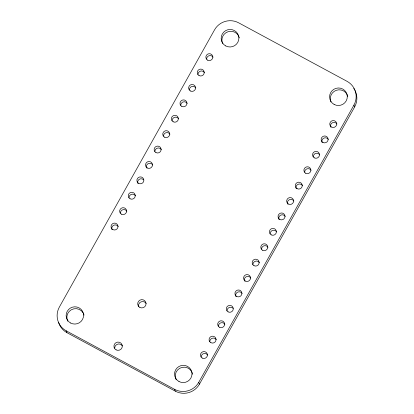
<?xml version="1.0" encoding="UTF-8"?>
<svg xmlns="http://www.w3.org/2000/svg" width="414" height="414" viewBox="0 0 414 414"><rect width="100%" height="100%" fill="white"/><g stroke="black" fill="none" stroke-linecap="round" stroke-linejoin="round"><path stroke-width="0.62" d="M66.224 330.838L174.636 389.357A17.761 17.486 -21.4 0 0 198.746 382.313L353.929 105.099A17.761 17.486 -21.4 0 0 347.061 81.335L238.645 22.817A17.761 17.486 -21.4 0 0 214.54 29.86L59.357 307.074A17.761 17.486 -21.4 0 0 66.224 330.838L66.939 332.665L175.355 391.183A17.761 17.486 -21.4 0 0 199.46 384.14L354.643 106.926A17.761 17.486 -21.4 0 0 354.927 90.402M353.929 105.099L354.643 106.926M198.746 382.313L199.46 384.14M174.636 389.357L175.355 391.183M66.939 332.665A17.761 17.486 -21.4 0 1 58.514 322.242M172.089 120.66A3.498 3.441 -21.4 0 1 178.574 118.766M163.473 136.061A3.498 3.441 -21.4 0 1 169.952 134.167M154.852 151.462A3.498 3.441 -21.4 0 1 161.331 149.568M146.458 168.043A3.498 3.441 -21.4 0 1 148.191 163.685A3.498 3.441 -21.4 0 1 152.709 164.969M137.836 183.443A3.498 3.441 -21.4 0 1 143.736 179.893M128.987 197.664A3.498 3.441 -21.4 0 1 135.471 195.77M120.365 213.065A3.498 3.441 -21.4 0 1 126.85 211.171M111.977 229.646A3.498 3.441 -21.4 0 1 113.705 225.294A3.498 3.441 -21.4 0 1 118.228 226.572M67.767 321.223A8.741 8.606 -21.4 0 1 71.353 309.75A8.741 8.606 -21.4 0 1 83.043 312.756M83.349 313.3A8.741 8.606 -21.4 0 1 84.037 315.132M176.183 379.741A8.741 8.606 -21.4 0 1 179.769 368.269A8.741 8.606 -21.4 0 1 191.459 371.275M191.765 371.824A8.741 8.606 -21.4 0 1 192.582 374.292M218.406 326.149A3.498 3.441 -21.4 0 1 224.885 324.255M209.784 341.55A3.498 3.441 -21.4 0 1 216.263 339.656M201.163 356.951A3.498 3.441 -21.4 0 1 207.642 355.057M330.967 101.994A8.88 8.746 -21.4 0 1 336.406 90.262A8.88 8.746 -21.4 0 1 347.765 96.4M353.737 88.451A17.761 17.486 -21.4 0 1 354.368 89.408M222.551 43.475A8.88 8.746 -21.4 0 1 227.99 31.743A8.88 8.746 -21.4 0 1 239.354 37.876M114.647 348.148A4.197 4.13 -21.4 0 1 122.425 345.876M138.566 306.774A4.197 4.13 -21.4 0 1 146.183 303.436M227.027 310.748A3.498 3.441 -21.4 0 1 233.154 308.378M235.876 296.527A3.498 3.441 -21.4 0 1 237.61 292.17A3.498 3.441 -21.4 0 1 242.128 293.454M244.498 281.127A3.498 3.441 -21.4 0 1 246.232 276.769A3.498 3.441 -21.4 0 1 250.749 278.053M252.887 264.546A3.498 3.441 -21.4 0 1 259.371 262.652M261.508 249.145A3.498 3.441 -21.4 0 1 267.993 247.251M270.13 233.744A3.498 3.441 -21.4 0 1 276.614 231.85M278.984 219.523A3.498 3.441 -21.4 0 1 280.713 215.166A3.498 3.441 -21.4 0 1 285.236 216.45M287.606 204.123A3.498 3.441 -21.4 0 1 289.334 199.765A3.498 3.441 -21.4 0 1 293.857 201.049M296.227 188.722A3.498 3.441 -21.4 0 1 297.956 184.365A3.498 3.441 -21.4 0 1 302.479 185.648M304.616 172.141A3.498 3.441 -21.4 0 1 311.1 170.247M313.238 156.74A3.498 3.441 -21.4 0 1 319.722 154.846M322.092 142.519A3.498 3.441 -21.4 0 1 323.82 138.162A3.498 3.441 -21.4 0 1 328.343 139.446M330.714 127.119A3.498 3.441 -21.4 0 1 332.442 122.761A3.498 3.441 -21.4 0 1 336.965 124.045M206.576 59.057A3.498 3.441 -21.4 0 1 213.06 57.163M197.954 74.458A3.498 3.441 -21.4 0 1 204.438 72.564M189.333 89.859A3.498 3.441 -21.4 0 1 195.817 87.965M180.711 105.259A3.498 3.441 -21.4 0 1 187.195 103.365M116.08 349.851A4.197 4.13 -21.4 0 0 122.301 346.104A4.197 4.13 -21.4 0 0 115.967 342.683A4.197 4.13 -21.4 0 0 116.08 349.851M139.839 307.411A4.197 4.13 -21.4 0 0 146.064 303.664A4.197 4.13 -21.4 0 0 139.725 300.243A4.197 4.13 -21.4 0 0 139.839 307.411M225.713 45.918A8.88 8.746 -21.4 0 0 238.888 37.99A8.88 8.746 -21.4 0 0 225.475 30.75A8.88 8.746 -21.4 0 0 225.713 45.918M334.129 104.437A8.88 8.746 -21.4 0 0 347.305 96.509A8.88 8.746 -21.4 0 0 333.891 89.269A8.88 8.746 -21.4 0 0 334.129 104.437M202.239 358.063A3.498 3.441 -21.4 0 0 207.424 354.943A3.498 3.441 -21.4 0 0 202.141 352.091A3.498 3.441 -21.4 0 0 202.239 358.063M210.861 342.663A3.498 3.441 -21.4 0 0 216.046 339.542A3.498 3.441 -21.4 0 0 210.762 336.691A3.498 3.441 -21.4 0 0 210.861 342.663M219.482 327.262A3.498 3.441 -21.4 0 0 224.667 324.141A3.498 3.441 -21.4 0 0 219.384 321.29A3.498 3.441 -21.4 0 0 219.482 327.262M228.098 311.861A3.498 3.441 -21.4 0 0 233.289 308.74A3.498 3.441 -21.4 0 0 228.005 305.889A3.498 3.441 -21.4 0 0 228.098 311.861M236.72 296.46A3.498 3.441 -21.4 0 0 241.911 293.34A3.498 3.441 -21.4 0 0 236.627 290.488A3.498 3.441 -21.4 0 0 236.72 296.46M245.342 281.059A3.498 3.441 -21.4 0 0 250.527 277.939A3.498 3.441 -21.4 0 0 245.248 275.087A3.498 3.441 -21.4 0 0 245.342 281.059M253.963 265.659A3.498 3.441 -21.4 0 0 259.148 262.538A3.498 3.441 -21.4 0 0 253.87 259.687A3.498 3.441 -21.4 0 0 253.963 265.659M262.585 250.258A3.498 3.441 -21.4 0 0 267.77 247.137A3.498 3.441 -21.4 0 0 262.492 244.286A3.498 3.441 -21.4 0 0 262.585 250.258M271.206 234.857A3.498 3.441 -21.4 0 0 276.392 231.736A3.498 3.441 -21.4 0 0 271.113 228.885A3.498 3.441 -21.4 0 0 271.206 234.857M279.828 219.456A3.498 3.441 -21.4 0 0 285.013 216.336A3.498 3.441 -21.4 0 0 279.735 213.484A3.498 3.441 -21.4 0 0 279.828 219.456M288.449 204.055A3.498 3.441 -21.4 0 0 293.635 200.935A3.498 3.441 -21.4 0 0 288.356 198.083A3.498 3.441 -21.4 0 0 288.449 204.055M297.071 188.655A3.498 3.441 -21.4 0 0 302.256 185.534A3.498 3.441 -21.4 0 0 296.978 182.683A3.498 3.441 -21.4 0 0 297.071 188.655M305.692 173.254A3.498 3.441 -21.4 0 0 310.878 170.133A3.498 3.441 -21.4 0 0 305.599 167.282A3.498 3.441 -21.4 0 0 305.692 173.254M314.314 157.853A3.498 3.441 -21.4 0 0 319.499 154.732A3.498 3.441 -21.4 0 0 314.221 151.881A3.498 3.441 -21.4 0 0 314.314 157.853M322.936 142.452A3.498 3.441 -21.4 0 0 328.121 139.332A3.498 3.441 -21.4 0 0 322.837 136.48A3.498 3.441 -21.4 0 0 322.936 142.452M331.557 127.051A3.498 3.441 -21.4 0 0 336.742 123.931A3.498 3.441 -21.4 0 0 331.459 121.079A3.498 3.441 -21.4 0 0 331.557 127.051M207.652 60.17A3.498 3.441 -21.4 0 0 212.837 57.049A3.498 3.441 -21.4 0 0 207.559 54.198A3.498 3.441 -21.4 0 0 207.652 60.17M199.03 75.571A3.498 3.441 -21.4 0 0 204.216 72.45A3.498 3.441 -21.4 0 0 198.937 69.599A3.498 3.441 -21.4 0 0 199.03 75.571M190.409 90.971A3.498 3.441 -21.4 0 0 195.594 87.851A3.498 3.441 -21.4 0 0 190.316 84.999A3.498 3.441 -21.4 0 0 190.409 90.971M181.787 106.372A3.498 3.441 -21.4 0 0 186.973 103.252A3.498 3.441 -21.4 0 0 181.694 100.4A3.498 3.441 -21.4 0 0 181.787 106.372M173.166 121.773A3.498 3.441 -21.4 0 0 178.356 118.652A3.498 3.441 -21.4 0 0 173.073 115.801A3.498 3.441 -21.4 0 0 173.166 121.773M164.544 137.174A3.498 3.441 -21.4 0 0 169.735 134.053A3.498 3.441 -21.4 0 0 164.451 131.202A3.498 3.441 -21.4 0 0 164.544 137.174M155.928 152.575A3.498 3.441 -21.4 0 0 161.113 149.454A3.498 3.441 -21.4 0 0 155.83 146.603A3.498 3.441 -21.4 0 0 155.928 152.575M147.306 167.975A3.498 3.441 -21.4 0 0 152.492 164.855A3.498 3.441 -21.4 0 0 147.208 162.003A3.498 3.441 -21.4 0 0 147.306 167.975M138.685 183.376A3.498 3.441 -21.4 0 0 143.87 180.256A3.498 3.441 -21.4 0 0 138.587 177.404A3.498 3.441 -21.4 0 0 138.685 183.376M130.063 198.782A3.498 3.441 -21.4 0 0 135.249 195.656A3.498 3.441 -21.4 0 0 129.965 192.805A3.498 3.441 -21.4 0 0 130.063 198.782M121.442 214.183A3.498 3.441 -21.4 0 0 126.627 211.057A3.498 3.441 -21.4 0 0 121.343 208.206A3.498 3.441 -21.4 0 0 121.442 214.183M112.82 229.584A3.498 3.441 -21.4 0 0 118.006 226.458A3.498 3.441 -21.4 0 0 112.727 223.607A3.498 3.441 -21.4 0 0 112.82 229.584M70.603 323.013A8.741 8.606 -21.4 0 0 83.566 315.209A8.741 8.606 -21.4 0 0 70.364 308.083A8.741 8.606 -21.4 0 0 70.603 323.013M179.014 381.537A8.741 8.606 -21.4 0 0 191.982 373.728A8.741 8.606 -21.4 0 0 178.781 366.602A8.741 8.606 -21.4 0 0 179.014 381.537"/></g></svg>
